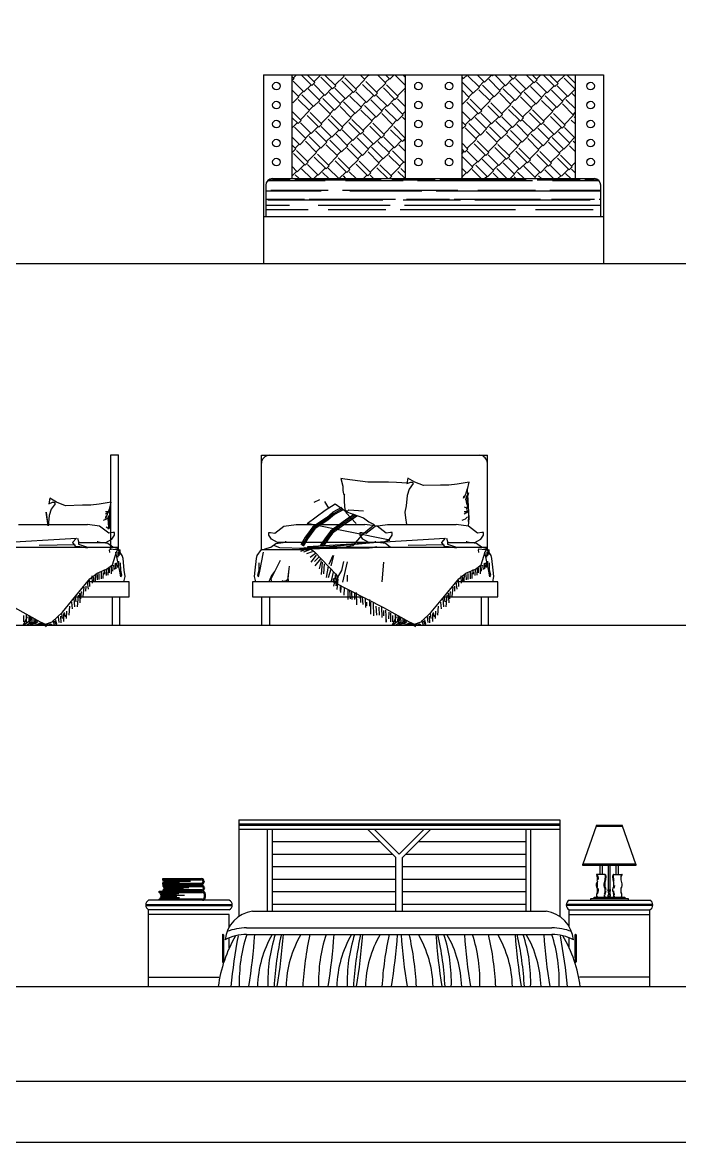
# Model space of a CAD drawing. Header units: inches. Extents: x 18.5 to 61, y 8.5 to 33.3.
# Drawn here: x 53.38 to 56.86, y 8.48 to 14.41 of the extents above; entities that cross this region are included whole.
import ezdxf

# ---------------------------------------------------------------- set-up
doc = ezdxf.new("R2010")
doc.units = ezdxf.units.IN
doc.header["$MEASUREMENT"] = 0
for name, color, linetype in [('02', 2, 'Continuous'), ('1', 1, 'Continuous'), ('8', 8, 'Continuous'), ('kadrbm', 4, 'Continuous')]:
    doc.layers.add(name, color=color, linetype=linetype)

# ---------------------------------------------------------------- blocks, each defined once
blk = doc.blocks.new('kadrbm')
at = {"layer": 'kadrbm', "color": 4}
blk.add_lwpolyline([(0, 0), (0, 24.7972), (21, 24.7972), (21, 0), (0, 0)], close=True, dxfattribs=at)
blk.add_lwpolyline([(20.6631, 0.3257), (20.6631, 24.4603), (0.3369, 24.4603), (0.3369, 0.3257), (20.6631, 0.3257)], dxfattribs=at)

msp = doc.modelspace()

# ---------------------------------------------------------------- hatches: boundary and pattern name
at = {"layer": '8'}
h = msp.add_hatch(dxfattribs=at)
h.set_pattern_fill('AR-RSHKE', color=256, scale=0.0003, angle=45, style=0)
h.set_pattern_definition([(45, (-61.55086, 71.81263), (0.072740075, 0.20205576), [0.04572, -0.0381, 0.05334, -0.02286, 0.06858, -0.03048]), (45, (-61.52123, 71.847655), (0.072740075, 0.20205576), [0.0381, -0.14478, 0.03048, -0.04572]), (45, (-61.44984, 71.90558), (0.072740075, 0.20205576), [0.02286, -0.23622]), (135, (-61.550864, 71.81263), (-0.11045715, 0.018858538), [0.08763, -0.27813]), (135, (-61.518535, 71.84496), (-0.11045715, 0.018858538), [0.085725, -0.280035]), (135, (-61.491594, 71.8719), (-0.11045715, 0.018858538), [0.08001, -0.28575]), (135, (-61.449836, 71.90558), (-0.11045715, 0.018858538), [0.08763, -0.27813]), (135, (-61.43367, 71.92174), (-0.11045715, 0.018858538), [0.08763, -0.27813]), (135, (-61.38922, 71.974277), (-0.11045715, 0.018858538), [0.08382, -0.28194])])
h.paths.add_polyline_path([(55.4045, 14.1337), (54.8045, 14.1337), (54.8045, 13.5837), (55.4045, 13.5837)])
h.paths.add_polyline_path([(55.7045, 13.5837), (56.3045, 13.5837), (56.3045, 14.1337), (55.7045, 14.1337)])
h = msp.add_hatch(dxfattribs=at)
h.set_pattern_fill('AR-RROOF', color=256, scale=0.003, style=0)
h.set_pattern_definition([(0, (-61.550864, 71.81263), (0.16764, 0.0762), [1.143, -0.1524, 0.381, -0.0762]), (0, (-61.44952, 71.85073), (-0.0762, 0.101346), [0.2286, -0.025146, 0.4572, -0.05715]), (0, (-61.512764, 71.8774), (0.39624, 0.051054), [0.6096, -0.10668, 0.3048, -0.0762])])
h.paths.add_polyline_path([(54.7016, 13.5837, 0.414214), (54.6666, 13.5487), (54.6666, 13.3837), (56.4401, 13.3837), (56.4401, 13.5487, 0.414214), (56.4051, 13.5837)])

# ---------------------------------------------------------------- linework, layer by layer
at = {"layer": '02'}
for p, q in [((54.6545, 14.1337), (56.4545, 14.1337)), ((54.6545, 14.1337), (54.6545, 13.1337)), ((54.8045, 14.1337), (54.8045, 13.5837)), ((55.4045, 14.1337), (55.4045, 13.5837)), ((55.7045, 14.1337), (55.7045, 13.5837)), ((56.3045, 14.1337), (56.3045, 13.5837)), ((56.4545, 14.1337), (56.4545, 13.1337)), ((54.7016, 13.5837), (56.4051, 13.5837)), ((54.6666, 13.5487), (54.6666, 13.3837)), ((56.4401, 13.3837), (56.4401, 13.5487)), ((54.6545, 13.3837), (56.4545, 13.3837)), ((54.5346, 13.1337), (56.5667, 13.1337)), ((53.8464, 11.6185), (53.8464, 12.1211)), ((53.8464, 12.1211), (53.8866, 12.1211)), ((53.8866, 11.6165), (53.8866, 12.1211)), ((54.6431, 12.1196), (55.8402, 12.1196)), ((54.6431, 11.6196), (54.6431, 12.1196)), ((55.8402, 11.6165), (55.8402, 12.1196)), ((55.0647, 11.9952), (55.0752, 11.956)), ((55.0856, 11.9926), (55.0647, 11.9952)), ((55.2062, 11.977), (55.0856, 11.9926)), ((55.4184, 11.998), (55.4132, 11.9692)), ((55.4551, 11.9771), (55.4184, 11.998)), ((55.0752, 11.956), (55.0752, 11.9324)), ((55.0752, 11.9324), (55.0778, 11.9141)), ((55.3162, 11.977), (55.2062, 11.977)), ((55.3582, 11.9744), (55.3162, 11.977)), ((55.4158, 11.9718), (55.3582, 11.9744)), ((55.4132, 11.9692), (55.4342, 11.9771)), ((55.4263, 11.9404), (55.4159, 11.9064)), ((55.4473, 11.9692), (55.4263, 11.9404)), ((55.4342, 11.9771), (55.442, 11.9771)), ((55.442, 11.9771), (55.4473, 11.9692)), ((55.5023, 11.9588), (55.4551, 11.9771)), ((55.5914, 11.9614), (55.5023, 11.9588)), ((55.6359, 11.9614), (55.5914, 11.9614)), ((55.6805, 11.9667), (55.6359, 11.9614)), ((55.7434, 11.9772), (55.6805, 11.9667)), ((55.7337, 11.9407), (55.7235, 11.9117)), ((55.7355, 11.9379), (55.7434, 11.9772)), ((55.7382, 11.8803), (55.7355, 11.9379)), ((53.5221, 11.8914), (53.5169, 11.8625)), ((53.5169, 11.8625), (53.5378, 11.8704)), ((53.5588, 11.8704), (53.5221, 11.8914)), ((53.5509, 11.8626), (53.53, 11.8337)), ((53.5378, 11.8704), (53.5457, 11.8704)), ((53.5457, 11.8704), (53.5509, 11.8626)), ((53.606, 11.8521), (53.5588, 11.8704)), ((53.8471, 11.8706), (53.7842, 11.86)), ((53.8392, 11.8313), (53.8471, 11.8706)), ((54.9231, 11.8712), (54.952, 11.8843)), ((54.9782, 11.8739), (54.9939, 11.8477)), ((55.0778, 11.9141), (55.0857, 11.9088)), ((55.0817, 11.9114), (55.0816, 11.874)), ((55.0816, 11.874), (55.0849, 11.8301)), ((55.4159, 11.9064), (55.4106, 11.8514)), ((55.7235, 11.9117), (55.7132, 11.8912)), ((55.7132, 11.8912), (55.7174, 11.9051)), ((55.7293, 11.9055), (55.7242, 11.8851)), ((55.7242, 11.8851), (55.7276, 11.8783)), ((55.7276, 11.8783), (55.7289, 11.8579)), ((55.7404, 11.9204), (55.7299, 11.8837)), ((55.7299, 11.8837), (55.7352, 11.868)), ((55.7352, 11.868), (55.7326, 11.8418)), ((55.7435, 11.786), (55.7382, 11.8803)), ((53.5143, 11.7447), (53.5033, 11.8173)), ((53.5033, 11.8173), (53.5075, 11.7877)), ((53.53, 11.8337), (53.5195, 11.7997)), ((53.6951, 11.8548), (53.606, 11.8521)), ((53.7396, 11.8548), (53.6951, 11.8548)), ((53.7842, 11.86), (53.7396, 11.8548)), ((53.8271, 11.805), (53.8169, 11.7845)), ((53.8309, 11.8194), (53.8172, 11.8194)), ((53.8345, 11.8174), (53.8184, 11.8064)), ((53.8374, 11.8341), (53.8271, 11.805)), ((53.8441, 11.8137), (53.8336, 11.777)), ((53.8336, 11.7273), (53.841, 11.8104)), ((53.8419, 11.7737), (53.8392, 11.8313)), ((53.841, 11.8104), (53.841, 11.7921)), ((54.8856, 11.7575), (54.9801, 11.8283)), ((54.9801, 11.8283), (55.0344, 11.8614)), ((55.0218, 11.8175), (54.9879, 11.7886)), ((55.0248, 11.8104), (54.9917, 11.7821)), ((55.0261, 11.8113), (54.9924, 11.7827)), ((54.9939, 11.8477), (54.9991, 11.8398)), ((55.0297, 11.8047), (54.9966, 11.7764)), ((55.0666, 11.8421), (55.0218, 11.8175)), ((55.0733, 11.8373), (55.0261, 11.8113)), ((55.0702, 11.8356), (55.0261, 11.8113)), ((55.0769, 11.8307), (55.0297, 11.8047)), ((55.0344, 11.8614), (55.0934, 11.8189)), ((55.0849, 11.8301), (55.0983, 11.8228)), ((55.0903, 11.8162), (55.106, 11.8293)), ((55.1454, 11.7586), (55.0903, 11.8162)), ((55.0934, 11.8189), (55.1842, 11.7884)), ((55.1343, 11.8052), (55.1017, 11.7835)), ((55.106, 11.8293), (55.1847, 11.8241)), ((55.4106, 11.8514), (55.4028, 11.8173)), ((55.4028, 11.8173), (55.407, 11.7877)), ((55.7303, 11.8194), (55.7167, 11.8194)), ((55.734, 11.8174), (55.7178, 11.8064)), ((55.7269, 11.8399), (55.7184, 11.845)), ((55.7389, 11.8382), (55.7269, 11.8399)), ((55.7326, 11.8418), (55.7299, 11.834)), ((55.7299, 11.834), (55.7404, 11.8104)), ((55.7404, 11.8104), (55.7404, 11.7921)), ((53.357, 11.7527), (53.7218, 11.7527)), ((53.5075, 11.7877), (53.513, 11.7527)), ((53.5195, 11.7997), (53.5143, 11.7447)), ((53.7865, 11.7431), (53.7218, 11.7527)), ((53.8235, 11.7805), (53.8045, 11.773)), ((53.8169, 11.7845), (53.821, 11.7985)), ((53.8351, 11.7926), (53.8235, 11.7805)), ((53.8329, 11.7989), (53.8278, 11.7785)), ((53.8278, 11.7785), (53.8312, 11.7717)), ((53.8312, 11.7717), (53.8325, 11.7512)), ((53.8336, 11.777), (53.8388, 11.7613)), ((53.8347, 11.7293), (53.8386, 11.7722)), ((53.8388, 11.7613), (53.8362, 11.7351)), ((53.841, 11.7921), (53.8384, 11.7685)), ((53.844, 11.786), (53.8419, 11.7737)), ((54.7622, 11.7431), (54.8269, 11.7527)), ((54.8269, 11.7527), (55.1917, 11.7527)), ((55.3242, 11.6702), (54.8856, 11.7575)), ((54.9879, 11.7886), (54.9164, 11.7409)), ((54.9924, 11.7827), (54.9216, 11.7354)), ((54.9966, 11.7764), (54.9258, 11.7292)), ((55.0769, 11.767), (55.0084, 11.7174)), ((55.0812, 11.7608), (55.0138, 11.712)), ((55.0855, 11.7546), (55.0192, 11.7067)), ((55.1265, 11.8), (55.0769, 11.767)), ((55.1017, 11.7835), (55.0769, 11.767)), ((55.1433, 11.8022), (55.0812, 11.7608)), ((55.1523, 11.7991), (55.0855, 11.7546)), ((55.1842, 11.7884), (55.2128, 11.7664)), ((55.2564, 11.7431), (55.1917, 11.7527)), ((55.2128, 11.7664), (55.2396, 11.7518)), ((55.2396, 11.7518), (55.2257, 11.7386)), ((55.2458, 11.7431), (55.3106, 11.7527)), ((55.3106, 11.7527), (55.6754, 11.7527)), ((55.407, 11.7877), (55.4125, 11.7527)), ((55.7401, 11.7431), (55.6754, 11.7527)), ((55.723, 11.7805), (55.704, 11.773)), ((55.7345, 11.7926), (55.723, 11.7805)), ((55.7404, 11.7921), (55.7378, 11.7685)), ((55.7396, 11.7432), (55.7435, 11.786)), ((53.8345, 11.7071), (53.7865, 11.7431)), ((53.8306, 11.7333), (53.822, 11.7384)), ((53.8425, 11.7316), (53.8306, 11.7333)), ((53.8362, 11.7351), (53.8336, 11.7273)), ((53.8565, 11.7096), (53.8345, 11.7071)), ((53.8514, 11.6744), (53.8658, 11.6967)), ((53.8656, 11.7095), (53.8565, 11.7096)), ((53.8658, 11.6967), (53.8656, 11.7095)), ((54.6829, 11.6967), (54.6831, 11.7095)), ((54.6973, 11.6744), (54.6829, 11.6967)), ((54.6831, 11.7095), (54.6922, 11.7096)), ((54.6922, 11.7096), (54.7142, 11.7071)), ((54.7142, 11.7071), (54.7622, 11.7431)), ((54.8753, 11.6852), (54.8515, 11.6447)), ((54.8871, 11.7014), (54.8753, 11.6852)), ((54.8931, 11.697), (54.8815, 11.6811)), ((54.9197, 11.7336), (54.8819, 11.6817)), ((54.9164, 11.7409), (54.8871, 11.7014)), ((54.9258, 11.7292), (54.888, 11.6773)), ((54.9216, 11.7354), (54.8931, 11.697)), ((54.9883, 11.6891), (54.9588, 11.6466)), ((54.9945, 11.6848), (54.965, 11.6424)), ((55.0084, 11.7174), (54.9683, 11.6608)), ((55.0084, 11.7174), (54.9883, 11.6891)), ((55.0138, 11.712), (54.9945, 11.6848)), ((55.0192, 11.7067), (55.0006, 11.6804)), ((55.0252, 11.7295), (55.0084, 11.7174)), ((55.0427, 11.7422), (55.0252, 11.7295)), ((55.1761, 11.6985), (55.1265, 11.6395)), ((55.1665, 11.6967), (55.1667, 11.7095)), ((55.1809, 11.6744), (55.1665, 11.6967)), ((55.1667, 11.7095), (55.1759, 11.7096)), ((55.1759, 11.7096), (55.1979, 11.7071)), ((55.2257, 11.7386), (55.1761, 11.6985)), ((55.1979, 11.7071), (55.2458, 11.7431)), ((55.3043, 11.7071), (55.2564, 11.7431)), ((55.3264, 11.7096), (55.3043, 11.7071)), ((55.3213, 11.6744), (55.3357, 11.6967)), ((55.3355, 11.7095), (55.3264, 11.7096)), ((55.3357, 11.6967), (55.3355, 11.7095)), ((55.788, 11.7071), (55.7401, 11.7431)), ((55.81, 11.7096), (55.788, 11.7071)), ((55.805, 11.6744), (55.8194, 11.6967)), ((55.8192, 11.7095), (55.81, 11.7096)), ((55.8194, 11.6967), (55.8192, 11.7095)), ((53.8876, 11.6303), (52.9317, 11.6301)), ((52.9346, 11.6356), (53.6635, 11.6802)), ((53.6575, 11.6445), (53.4671, 11.6415)), ((53.6423, 11.6568), (53.6454, 11.6568)), ((53.6635, 11.6802), (53.6427, 11.6564)), ((53.6427, 11.6564), (53.6575, 11.6386)), ((53.6575, 11.6386), (53.6813, 11.6356)), ((53.6694, 11.6802), (53.6754, 11.6624)), ((53.6754, 11.6624), (53.6754, 11.6475)), ((53.6754, 11.6568), (53.8201, 11.6568)), ((53.6754, 11.6475), (53.723, 11.6326)), ((53.6813, 11.6356), (53.723, 11.6297)), ((53.777, 11.6592), (53.777, 11.664)), ((53.8297, 11.6521), (53.777, 11.6592)), ((53.8201, 11.6568), (53.8514, 11.6744)), ((53.8561, 11.6329), (53.8297, 11.6521)), ((53.8872, 11.6233), (53.8561, 11.6329)), ((54.6615, 11.6233), (54.6927, 11.6329)), ((54.6927, 11.6329), (54.719, 11.6521)), ((54.7286, 11.6568), (54.6973, 11.6744)), ((54.7066, 11.6431), (54.7384, 11.6307)), ((54.719, 11.6521), (54.7718, 11.6592)), ((55.29, 11.6568), (54.7286, 11.6568)), ((54.7384, 11.6307), (54.8712, 11.6265)), ((54.7718, 11.6592), (54.7718, 11.664)), ((54.8413, 11.6196), (54.8743, 11.6312)), ((54.8809, 11.6268), (54.8468, 11.62)), ((54.8996, 11.6285), (54.8502, 11.6098)), ((54.8571, 11.6233), (55.3259, 11.6329)), ((54.8815, 11.6811), (54.8579, 11.641)), ((54.888, 11.6773), (54.8644, 11.6371)), ((54.8712, 11.6265), (55.2131, 11.6293)), ((54.8743, 11.6312), (54.8962, 11.629)), ((55.8411, 11.6303), (54.8852, 11.6301)), ((55.2935, 11.6608), (54.888, 11.623)), ((54.8881, 11.6356), (55.617, 11.6802)), ((54.8962, 11.629), (54.9247, 11.6071)), ((54.9683, 11.6608), (54.9542, 11.6396)), ((54.9588, 11.6466), (54.9542, 11.6396)), ((54.965, 11.6424), (54.9636, 11.6402)), ((55.0006, 11.6804), (54.9731, 11.6408)), ((55.1265, 11.6395), (55.0934, 11.6348)), ((55.2123, 11.6568), (55.1809, 11.6744)), ((55.2131, 11.6293), (55.2546, 11.6362)), ((55.2468, 11.6592), (55.2468, 11.664)), ((55.2996, 11.6521), (55.2468, 11.6592)), ((55.29, 11.6568), (55.3213, 11.6744)), ((55.3259, 11.6329), (55.2996, 11.6521)), ((55.303, 11.6655), (55.3242, 11.6702)), ((55.6111, 11.6445), (55.4207, 11.6415)), ((55.5958, 11.6568), (55.599, 11.6568)), ((55.617, 11.6802), (55.5962, 11.6564)), ((55.5962, 11.6564), (55.6111, 11.6386)), ((55.6111, 11.6386), (55.6349, 11.6356)), ((55.623, 11.6802), (55.6289, 11.6624)), ((55.6289, 11.6624), (55.6289, 11.6475)), ((55.6289, 11.6568), (55.7736, 11.6568)), ((55.6289, 11.6475), (55.6765, 11.6326)), ((55.6349, 11.6356), (55.6765, 11.6297)), ((55.7305, 11.6592), (55.7305, 11.664)), ((55.7832, 11.6521), (55.7305, 11.6592)), ((55.7736, 11.6568), (55.805, 11.6744)), ((55.8096, 11.6329), (55.7832, 11.6521)), ((55.8407, 11.6233), (55.8096, 11.6329)), ((53.8378, 11.6189), (53.8391, 11.6049)), ((53.8774, 11.618), (53.8385, 11.6222)), ((53.854, 11.5387), (53.8754, 11.6086)), ((53.8935, 11.5052), (53.8726, 11.6061)), ((53.8754, 11.6086), (53.8832, 11.6214)), ((53.8879, 11.6211), (53.8774, 11.618)), ((53.8837, 11.6084), (53.8823, 11.5787)), ((53.8832, 11.6214), (53.8938, 11.6189)), ((53.9065, 11.5883), (53.8845, 11.6196)), ((53.8888, 11.6111), (53.8879, 11.5874)), ((53.8938, 11.6189), (53.8938, 11.5934)), ((53.9105, 11.5723), (53.9065, 11.5883)), ((53.917, 11.5106), (53.9105, 11.5723)), ((54.6107, 11.5106), (54.6171, 11.5723)), ((54.6171, 11.5723), (54.6212, 11.5883)), ((54.6212, 11.5883), (54.6431, 11.6196)), ((54.6341, 11.5052), (54.6551, 11.6061)), ((54.6405, 11.6196), (54.897, 11.6196)), ((54.9064, 11.6217), (54.8655, 11.6064)), ((54.9115, 11.6081), (54.8826, 11.5979)), ((54.9302, 11.5996), (54.9013, 11.5775)), ((54.9336, 11.5894), (54.9047, 11.5537)), ((54.9247, 11.6071), (55.0389, 11.4886)), ((54.9489, 11.5809), (54.9251, 11.5571)), ((54.9557, 11.5707), (54.9268, 11.5333)), ((55.0215, 11.5876), (55.0001, 11.5402)), ((55.0124, 11.5341), (55.0261, 11.5876)), ((55.7913, 11.6189), (55.7926, 11.6049)), ((55.831, 11.618), (55.792, 11.6222)), ((55.8075, 11.5387), (55.8289, 11.6086)), ((55.8471, 11.5052), (55.8261, 11.6061)), ((55.8289, 11.6086), (55.8367, 11.6214)), ((55.8415, 11.6211), (55.831, 11.618)), ((55.8372, 11.6084), (55.8359, 11.5787)), ((55.8367, 11.6214), (55.8474, 11.6189)), ((55.86, 11.5883), (55.838, 11.6196)), ((55.8423, 11.6111), (55.8414, 11.5874)), ((55.8474, 11.6189), (55.8474, 11.5934)), ((55.8641, 11.5723), (55.86, 11.5883)), ((55.8705, 11.5106), (55.8641, 11.5723)), ((53.773, 11.4943), (53.8234, 11.5157)), ((53.8101, 11.5146), (53.8118, 11.4891)), ((53.822, 11.5163), (53.8203, 11.4823)), ((53.8234, 11.5157), (53.854, 11.5387)), ((53.8322, 11.5197), (53.8305, 11.484)), ((53.8373, 11.5214), (53.8373, 11.4959)), ((53.8475, 11.5316), (53.8475, 11.4908)), ((53.8587, 11.5378), (53.8541, 11.5052)), ((53.8688, 11.547), (53.8656, 11.5144)), ((53.8739, 11.5493), (53.8716, 11.5176)), ((53.8822, 11.5539), (53.8804, 11.5251)), ((53.8863, 11.559), (53.8868, 11.5292)), ((53.8983, 11.5109), (53.8973, 11.5499)), ((53.905, 11.4843), (53.8983, 11.5109)), ((53.921, 11.4768), (53.917, 11.5106)), ((54.6066, 11.4768), (54.6107, 11.5106)), ((54.6246, 11.4843), (54.6312, 11.5109)), ((54.6312, 11.5109), (54.6322, 11.5499)), ((54.6955, 11.4657), (54.7438, 11.5641)), ((54.7887, 11.517), (54.7829, 11.4651)), ((54.7858, 11.4756), (54.7916, 11.5327)), ((54.9591, 11.5605), (54.9489, 11.518)), ((54.9659, 11.5537), (54.9591, 11.4874)), ((54.9761, 11.5435), (54.9727, 11.4908)), ((54.9965, 11.5316), (54.9863, 11.4721)), ((55.0101, 11.5163), (54.9965, 11.4704)), ((55.0433, 11.4645), (55.069, 11.5096)), ((55.069, 11.5096), (55.0797, 11.557)), ((55.0739, 11.4479), (55.0985, 11.5554)), ((55.2822, 11.4496), (55.2912, 11.5531)), ((55.7265, 11.4943), (55.7769, 11.5157)), ((55.7636, 11.5146), (55.7653, 11.4891)), ((55.7755, 11.5163), (55.7738, 11.4823)), ((55.7769, 11.5157), (55.8075, 11.5387)), ((55.7857, 11.5197), (55.784, 11.484)), ((55.7908, 11.5214), (55.7908, 11.4959)), ((55.8011, 11.5316), (55.8011, 11.4908)), ((55.8122, 11.5378), (55.8076, 11.5052)), ((55.8224, 11.547), (55.8191, 11.5144)), ((55.8274, 11.5493), (55.8251, 11.5176)), ((55.8357, 11.5539), (55.8339, 11.5251)), ((55.8399, 11.559), (55.8403, 11.5292)), ((55.8518, 11.5109), (55.8509, 11.5499)), ((55.8585, 11.4843), (55.8518, 11.5109)), ((55.8746, 11.4768), (55.8705, 11.5106)), ((53.6766, 11.3935), (53.7347, 11.4653)), ((53.72, 11.4483), (53.7251, 11.4109)), ((53.9427, 11.4496), (53.722, 11.4496)), ((53.7319, 11.4585), (53.7336, 11.4245)), ((53.7347, 11.4653), (53.773, 11.4943)), ((53.7455, 11.4806), (53.7472, 11.4415)), ((53.754, 11.4738), (53.754, 11.4517)), ((53.7642, 11.4891), (53.7625, 11.4517)), ((53.7727, 11.4874), (53.7744, 11.4602)), ((53.7829, 11.4925), (53.7829, 11.4619)), ((53.7948, 11.5027), (53.7948, 11.4653)), ((53.805, 11.4976), (53.8033, 11.467)), ((53.8992, 11.4747), (53.8935, 11.5052)), ((53.8992, 11.4747), (53.905, 11.4843)), ((53.9146, 11.4496), (53.921, 11.4768)), ((53.9427, 11.3696), (53.9427, 11.4496)), ((55.0472, 11.4496), (54.5962, 11.4496)), ((54.5962, 11.4496), (54.5962, 11.3696)), ((54.613, 11.4496), (54.6066, 11.4768)), ((54.6303, 11.4747), (54.6246, 11.4843)), ((54.6284, 11.4747), (54.6341, 11.5052)), ((54.6966, 11.4826), (54.685, 11.4517)), ((54.699, 11.4506), (54.6955, 11.4657)), ((54.7118, 11.503), (54.6966, 11.4826)), ((54.7607, 11.4506), (54.7537, 11.4547)), ((54.7741, 11.4535), (54.7607, 11.4506)), ((54.7829, 11.4651), (54.7741, 11.4535)), ((54.7864, 11.4506), (54.7858, 11.4756)), ((55.0237, 11.4993), (55.0135, 11.4551)), ((55.0235, 11.4623), (55.0353, 11.4714)), ((55.0433, 11.4645), (55.0235, 11.4623)), ((55.0235, 11.4623), (55.0235, 11.4491)), ((55.0235, 11.4491), (55.2892, 11.3131)), ((55.039, 11.4908), (55.0254, 11.4262)), ((55.0353, 11.4714), (55.0353, 11.4867)), ((55.0407, 11.4619), (55.0373, 11.4279)), ((55.0389, 11.4886), (55.0477, 11.4711)), ((55.0475, 11.4653), (55.0424, 11.4092)), ((55.0477, 11.4711), (55.0433, 11.4645)), ((55.0985, 11.4501), (55.0985, 11.4837)), ((55.6301, 11.3935), (55.6883, 11.4653)), ((55.6735, 11.4483), (55.6786, 11.4109)), ((55.8962, 11.4496), (55.6756, 11.4496)), ((55.6854, 11.4585), (55.6871, 11.4245)), ((55.6883, 11.4653), (55.7265, 11.4943)), ((55.699, 11.4806), (55.7007, 11.4415)), ((55.7075, 11.4738), (55.7075, 11.4517)), ((55.7177, 11.4891), (55.716, 11.4517)), ((55.7262, 11.4874), (55.7279, 11.4602)), ((55.7364, 11.4925), (55.7364, 11.4619)), ((55.7483, 11.5027), (55.7483, 11.4653)), ((55.7585, 11.4976), (55.7568, 11.467)), ((55.8528, 11.4747), (55.8471, 11.5052)), ((55.8528, 11.4747), (55.8585, 11.4843)), ((55.8682, 11.4496), (55.8746, 11.4768)), ((55.8962, 11.3696), (55.8962, 11.4496)), ((53.5895, 11.288), (53.6766, 11.3935)), ((53.6791, 11.3888), (53.6825, 11.3378)), ((53.6893, 11.3973), (53.6859, 11.3582)), ((53.7029, 11.4211), (53.6978, 11.3735)), ((53.7132, 11.4262), (53.7115, 11.399)), ((55.0595, 11.4245), (55.0595, 11.399)), ((55.0646, 11.4228), (55.0629, 11.3922)), ((55.0816, 11.416), (55.0799, 11.3786)), ((55.1003, 11.4041), (55.1003, 11.3548)), ((55.1101, 11.4051), (55.1128, 11.3593)), ((55.1207, 11.3956), (55.1224, 11.3548)), ((55.137, 11.3916), (55.137, 11.3553)), ((55.1451, 11.3916), (55.1464, 11.327)), ((55.543, 11.288), (55.6301, 11.3935)), ((55.6327, 11.3888), (55.6361, 11.3378)), ((55.6429, 11.3973), (55.6395, 11.3582)), ((55.6565, 11.4211), (55.6514, 11.3735)), ((55.6667, 11.4262), (55.665, 11.399)), ((53.6383, 11.3412), (53.6417, 11.3055)), ((53.6502, 11.3633), (53.6536, 11.3174)), ((53.6569, 11.3696), (53.9427, 11.3696)), ((53.657, 11.3684), (53.6604, 11.3429)), ((53.6723, 11.3786), (53.6672, 11.3174)), ((53.8527, 11.3696), (53.8527, 11.2196)), ((53.8927, 11.2196), (53.8927, 11.3696)), ((54.5962, 11.3696), (55.1788, 11.3696)), ((54.6462, 11.2196), (54.6462, 11.3696)), ((54.6862, 11.3696), (54.6862, 11.2196)), ((55.1666, 11.3741), (55.168, 11.3391)), ((55.1774, 11.3661), (55.1801, 11.3284)), ((55.1922, 11.3634), (55.1949, 11.3136)), ((55.199, 11.3405), (55.2003, 11.3217)), ((55.2151, 11.3553), (55.2151, 11.3203)), ((55.2205, 11.3418), (55.2205, 11.2786)), ((55.2353, 11.3365), (55.2367, 11.2692)), ((55.5918, 11.3412), (55.5952, 11.3055)), ((55.6037, 11.3633), (55.6071, 11.3174)), ((55.6104, 11.3696), (55.8962, 11.3696)), ((55.6105, 11.3684), (55.614, 11.3429)), ((55.6259, 11.3786), (55.6208, 11.3174)), ((55.8062, 11.3696), (55.8062, 11.2196)), ((55.8462, 11.2196), (55.8462, 11.3696)), ((53.3356, 11.3131), (53.4717, 11.2363)), ((53.3841, 11.2713), (53.3841, 11.2364)), ((53.3975, 11.2754), (53.3975, 11.231)), ((53.5359, 11.2376), (53.5895, 11.288)), ((53.5839, 11.2818), (53.5873, 11.2546)), ((53.5958, 11.2818), (53.5958, 11.2393)), ((53.5992, 11.2869), (53.6043, 11.2631)), ((53.6111, 11.2937), (53.6094, 11.2546)), ((53.6264, 11.3208), (53.623, 11.2733)), ((55.2501, 11.3203), (55.2528, 11.2732)), ((55.2649, 11.3149), (55.2663, 11.2719)), ((55.2797, 11.3149), (55.2811, 11.2598)), ((55.2891, 11.2969), (55.2905, 11.2687)), ((55.2892, 11.3131), (55.4253, 11.2363)), ((55.2999, 11.2983), (55.3039, 11.235)), ((55.3174, 11.2875), (55.316, 11.2525)), ((55.3268, 11.2848), (55.3268, 11.2377)), ((55.3376, 11.2713), (55.3376, 11.2364)), ((55.3511, 11.2754), (55.3511, 11.231)), ((55.4895, 11.2376), (55.543, 11.288)), ((55.5374, 11.2818), (55.5408, 11.2546)), ((55.5493, 11.2818), (55.5493, 11.2393)), ((55.5527, 11.2869), (55.5578, 11.2631)), ((55.5646, 11.2937), (55.5629, 11.2546)), ((55.5799, 11.3208), (55.5765, 11.2733)), ((53.4029, 11.2633), (53.3814, 11.2189)), ((53.4108, 11.2394), (53.3859, 11.2203)), ((53.4276, 11.2352), (53.4006, 11.2202)), ((53.4122, 11.2661), (53.4108, 11.2394)), ((53.4195, 11.2407), (53.4122, 11.2339)), ((53.4191, 11.2646), (53.4137, 11.2269)), ((53.4379, 11.2337), (53.4164, 11.2216)), ((53.4227, 11.2589), (53.4195, 11.2407)), ((53.4413, 11.2312), (53.4249, 11.2217)), ((53.4271, 11.2602), (53.4276, 11.2352)), ((53.4435, 11.2271), (53.4363, 11.2249)), ((53.4379, 11.2525), (53.4379, 11.2337)), ((53.4467, 11.2453), (53.4413, 11.2312)), ((53.4595, 11.2377), (53.4433, 11.2243)), ((53.4531, 11.2457), (53.4451, 11.2307)), ((53.4777, 11.2222), (53.4456, 11.2172)), ((53.4716, 11.2296), (53.4487, 11.2202)), ((53.4817, 11.2302), (53.4642, 11.2207)), ((53.4967, 11.2247), (53.4677, 11.2177)), ((53.4717, 11.2363), (53.5003, 11.2253)), ((53.4912, 11.2272), (53.4777, 11.2222)), ((53.5107, 11.2267), (53.4912, 11.2152)), ((53.5152, 11.2277), (53.4997, 11.2112)), ((53.5003, 11.2253), (53.5359, 11.2376)), ((53.5192, 11.2267), (53.5227, 11.2217)), ((53.5209, 11.2291), (53.5329, 11.2223)), ((53.538, 11.2461), (53.5465, 11.2206)), ((53.5465, 11.2427), (53.5567, 11.2223)), ((53.5533, 11.2478), (53.5584, 11.224)), ((53.5669, 11.2631), (53.5703, 11.2342)), ((53.5788, 11.2665), (53.5805, 11.2325)), ((55.3039, 11.235), (55.3039, 11.2565)), ((55.3564, 11.2633), (55.3349, 11.2189)), ((55.3644, 11.2394), (55.3394, 11.2203)), ((55.3811, 11.2352), (55.3541, 11.2202)), ((55.3657, 11.2661), (55.3644, 11.2394)), ((55.373, 11.2407), (55.3657, 11.2339)), ((55.3726, 11.2646), (55.3672, 11.2269)), ((55.3915, 11.2337), (55.3699, 11.2216)), ((55.3762, 11.2589), (55.373, 11.2407)), ((55.3948, 11.2312), (55.3785, 11.2217)), ((55.3806, 11.2602), (55.3811, 11.2352)), ((55.3971, 11.2271), (55.3898, 11.2249)), ((55.3915, 11.2525), (55.3915, 11.2337)), ((55.4002, 11.2453), (55.3948, 11.2312)), ((55.413, 11.2377), (55.3968, 11.2243)), ((55.4067, 11.2457), (55.3987, 11.2307)), ((55.4312, 11.2222), (55.3992, 11.2172)), ((55.4251, 11.2296), (55.4022, 11.2202)), ((55.4352, 11.2302), (55.4177, 11.2207)), ((55.4502, 11.2247), (55.4212, 11.2177)), ((55.4253, 11.2363), (55.4538, 11.2253)), ((55.4447, 11.2272), (55.4312, 11.2222)), ((55.4642, 11.2267), (55.4447, 11.2152)), ((55.4687, 11.2277), (55.4532, 11.2112)), ((55.4538, 11.2253), (55.4895, 11.2376)), ((55.4727, 11.2267), (55.4762, 11.2217)), ((55.4745, 11.2291), (55.4864, 11.2223)), ((55.4915, 11.2461), (55.5, 11.2206)), ((55.5, 11.2427), (55.5102, 11.2223)), ((55.5068, 11.2478), (55.5119, 11.224)), ((55.5204, 11.2631), (55.5238, 11.2342)), ((55.5323, 11.2665), (55.534, 11.2325)), ((54.5233, 10.1894), (56.2233, 10.1894)), ((54.5233, 10.1894), (54.5233, 9.677)), ((54.5233, 10.1674), (56.2233, 10.1674)), ((54.5233, 10.1614), (56.2233, 10.1614)), ((56.2233, 10.1894), (56.2233, 9.677)), ((56.4165, 10.1544), (56.345, 9.9536)), ((56.416, 10.1587), (56.416, 10.1544)), ((56.5557, 10.1587), (56.416, 10.1587)), ((56.416, 10.1544), (56.5557, 10.1544)), ((56.4837, 10.1609), (56.4837, 10.1587)), ((56.488, 10.1587), (56.488, 10.1609)), ((56.6268, 9.9536), (56.5552, 10.1544)), ((56.5557, 10.1544), (56.5557, 10.1587)), ((54.5233, 10.1394), (56.2233, 10.1394)), ((54.6762, 9.7055), (54.6762, 10.1394)), ((54.7012, 9.7055), (54.7012, 10.1394)), ((55.3556, 9.9895), (55.2058, 10.1394)), ((55.3733, 10.0072), (55.2411, 10.1394)), ((55.3733, 10.0072), (55.5055, 10.1394)), ((55.391, 9.9895), (55.5409, 10.1394)), ((56.0454, 9.7055), (56.0454, 10.1394)), ((56.0704, 9.7055), (56.0704, 10.1394)), ((54.7012, 10.0733), (55.2719, 10.0733)), ((55.4748, 10.0733), (56.0454, 10.0733)), ((54.7012, 10.0072), (55.338, 10.0072)), ((55.3556, 9.7055), (55.3556, 9.9895)), ((55.3913, 9.7055), (55.3913, 9.9895)), ((55.4087, 10.0072), (56.0454, 10.0072)), ((54.7012, 9.9411), (55.3556, 9.9411)), ((55.3913, 9.9411), (56.0454, 9.9411)), ((56.3433, 9.9536), (56.3433, 9.9493)), ((56.6284, 9.9536), (56.3433, 9.9536)), ((56.3433, 9.9493), (56.6284, 9.9493)), ((56.4366, 9.9011), (56.4366, 9.9493)), ((56.449, 9.9011), (56.449, 9.9493)), ((56.4816, 9.8186), (56.4816, 9.9493)), ((56.4899, 9.7907), (56.4899, 9.9493)), ((56.5227, 9.9011), (56.5227, 9.9493)), ((56.5351, 9.9011), (56.5351, 9.9493)), ((56.6284, 9.9493), (56.6284, 9.9536)), ((54.1205, 9.8773), (54.3258, 9.8773)), ((54.1205, 9.8717), (54.1205, 9.8773)), ((54.1205, 9.8717), (54.3258, 9.8717)), ((54.3258, 9.8523), (54.1205, 9.8523)), ((54.1205, 9.8467), (54.1205, 9.8523)), ((54.3258, 9.8467), (54.1205, 9.8467)), ((54.1251, 9.8683), (54.1695, 9.8683)), ((54.1261, 9.8647), (54.2679, 9.8647)), ((54.1269, 9.8591), (54.2092, 9.8591)), ((54.3346, 9.8629), (54.3346, 9.8611)), ((54.3402, 9.8629), (54.3402, 9.8611)), ((54.7012, 9.875), (55.3556, 9.875)), ((55.3913, 9.875), (56.0454, 9.875)), ((56.4184, 9.9), (56.42, 9.9011)), ((56.4189, 9.8968), (56.4184, 9.9)), ((56.4645, 9.9), (56.4184, 9.9)), ((56.4184, 9.8496), (56.4194, 9.8566)), ((56.4184, 9.8416), (56.4184, 9.8496)), ((56.4221, 9.8898), (56.4189, 9.8968)), ((56.4221, 9.9011), (56.4205, 9.9)), ((56.4205, 9.9), (56.421, 9.8968)), ((56.4216, 9.8566), (56.4205, 9.8496)), ((56.4205, 9.8496), (56.4205, 9.8416)), ((56.421, 9.8968), (56.4243, 9.8898)), ((56.4216, 9.8636), (56.4232, 9.8716)), ((56.4237, 9.8636), (56.4216, 9.8566)), ((56.4237, 9.8807), (56.4221, 9.8898)), ((56.4232, 9.8716), (56.4237, 9.8807)), ((56.4243, 9.8898), (56.4258, 9.8807)), ((56.4258, 9.8807), (56.4253, 9.8716)), ((56.4591, 9.8496), (56.4602, 9.8566)), ((56.4591, 9.8416), (56.4591, 9.8496)), ((56.4623, 9.9), (56.4596, 9.9011)), ((56.4602, 9.8566), (56.4623, 9.8636)), ((56.4623, 9.8566), (56.4612, 9.8496)), ((56.4612, 9.8496), (56.4612, 9.8416)), ((56.4618, 9.9011), (56.4645, 9.9)), ((56.4639, 9.8968), (56.4623, 9.9)), ((56.4623, 9.8636), (56.4639, 9.8716)), ((56.4645, 9.8636), (56.4623, 9.8566)), ((56.465, 9.8898), (56.4639, 9.8968)), ((56.4639, 9.8716), (56.465, 9.8898)), ((56.4645, 9.9), (56.466, 9.8968)), ((56.466, 9.8716), (56.4645, 9.8636)), ((56.466, 9.8968), (56.4671, 9.8898)), ((56.4671, 9.8898), (56.466, 9.8716)), ((56.5046, 9.8898), (56.5057, 9.8968)), ((56.5057, 9.8716), (56.5046, 9.8898)), ((56.5057, 9.8968), (56.5073, 9.9)), ((56.5073, 9.8636), (56.5057, 9.8716)), ((56.5078, 9.8968), (56.5068, 9.8898)), ((56.5068, 9.8898), (56.5078, 9.8716)), ((56.5073, 9.9), (56.51, 9.9011)), ((56.5073, 9.9), (56.5534, 9.9)), ((56.5094, 9.8566), (56.5073, 9.8636)), ((56.5094, 9.9), (56.5078, 9.8968)), ((56.5078, 9.8716), (56.5094, 9.8636)), ((56.5094, 9.9), (56.5121, 9.9011)), ((56.5105, 9.8496), (56.5094, 9.8566)), ((56.5105, 9.8416), (56.5105, 9.8496)), ((56.5475, 9.8898), (56.5459, 9.8807)), ((56.5459, 9.8807), (56.5464, 9.8716)), ((56.5464, 9.8716), (56.548, 9.8636)), ((56.5507, 9.8968), (56.5475, 9.8898)), ((56.5485, 9.8716), (56.548, 9.8807)), ((56.548, 9.8636), (56.5502, 9.8566)), ((56.5502, 9.8636), (56.5485, 9.8716)), ((56.5496, 9.9011), (56.5512, 9.9)), ((56.5496, 9.8898), (56.5529, 9.8968)), ((56.5523, 9.8566), (56.5502, 9.8636)), ((56.5502, 9.8566), (56.5512, 9.8496)), ((56.5512, 9.9), (56.5507, 9.8968)), ((56.5512, 9.8496), (56.5512, 9.8416)), ((56.5534, 9.9), (56.5518, 9.9011)), ((56.5529, 9.8968), (56.5534, 9.9)), ((54.1026, 9.8107), (54.3316, 9.8107)), ((54.1026, 9.8046), (54.1026, 9.8107)), ((54.1026, 9.8046), (54.3316, 9.8046)), ((54.1101, 9.7985), (54.206, 9.7985)), ((54.1125, 9.7949), (54.194, 9.7949)), ((54.1137, 9.7893), (54.2367, 9.7893)), ((54.123, 9.8427), (54.3283, 9.8427)), ((54.123, 9.8362), (54.123, 9.8427)), ((54.123, 9.8362), (54.3283, 9.8362)), ((54.3283, 9.8185), (54.123, 9.8185)), ((54.123, 9.8121), (54.123, 9.8185)), ((54.3283, 9.8121), (54.123, 9.8121)), ((54.1281, 9.8304), (54.2583, 9.8304)), ((54.13, 9.8264), (54.2311, 9.8264)), ((54.3363, 9.8283), (54.3363, 9.8265)), ((54.3399, 9.7963), (54.3399, 9.7772)), ((54.3427, 9.8283), (54.3427, 9.8265)), ((54.346, 9.7963), (54.346, 9.7772)), ((54.7012, 9.8089), (55.3556, 9.8089)), ((55.3913, 9.8089), (56.0454, 9.8089)), ((56.42, 9.8325), (56.4184, 9.8416)), ((56.4194, 9.7891), (56.42, 9.7944)), ((56.4194, 9.7843), (56.4194, 9.7891)), ((56.4226, 9.8261), (56.42, 9.8325)), ((56.42, 9.7944), (56.421, 9.7998)), ((56.4205, 9.8416), (56.4221, 9.8325)), ((56.421, 9.7998), (56.4226, 9.8052)), ((56.4232, 9.7998), (56.4221, 9.7944)), ((56.4237, 9.8191), (56.4226, 9.8261)), ((56.4226, 9.8052), (56.4237, 9.8121)), ((56.4248, 9.8052), (56.4232, 9.7998)), ((56.4237, 9.8121), (56.4237, 9.8191)), ((56.4248, 9.8261), (56.4258, 9.8191)), ((56.4258, 9.8121), (56.4248, 9.8052)), ((56.4258, 9.8191), (56.4258, 9.8121)), ((56.4607, 9.8325), (56.4591, 9.8416)), ((56.4602, 9.7843), (56.4602, 9.7891)), ((56.4634, 9.8261), (56.4607, 9.8325)), ((56.4607, 9.7944), (56.4618, 9.7998)), ((56.4612, 9.8416), (56.4628, 9.8325)), ((56.4618, 9.7998), (56.4634, 9.8052)), ((56.4628, 9.7944), (56.4623, 9.7891)), ((56.4628, 9.8325), (56.4655, 9.8261)), ((56.4639, 9.7998), (56.4628, 9.7944)), ((56.4645, 9.8191), (56.4634, 9.8261)), ((56.4634, 9.8052), (56.4645, 9.8121)), ((56.4655, 9.8052), (56.4639, 9.7998)), ((56.4645, 9.8121), (56.4645, 9.8191)), ((56.4655, 9.8261), (56.4666, 9.8191)), ((56.4666, 9.8121), (56.4655, 9.8052)), ((56.4773, 9.8175), (56.4816, 9.8186)), ((56.4773, 9.8153), (56.4773, 9.8175)), ((56.4773, 9.8153), (56.4816, 9.8132)), ((56.4805, 9.7875), (56.4773, 9.7864)), ((56.4784, 9.7907), (56.4805, 9.7875)), ((56.4929, 9.7907), (56.4784, 9.7907)), ((56.4794, 9.8121), (56.4816, 9.8132)), ((56.4794, 9.8121), (56.4816, 9.7907)), ((56.4794, 9.81), (56.4919, 9.81)), ((56.4816, 9.8186), (56.4899, 9.8186)), ((56.4816, 9.8132), (56.4899, 9.8132)), ((56.4899, 9.8186), (56.4939, 9.8175)), ((56.4899, 9.8132), (56.4939, 9.8153)), ((56.4899, 9.8132), (56.4919, 9.8121)), ((56.4909, 9.7875), (56.4929, 9.7907)), ((56.4939, 9.7864), (56.4909, 9.7875)), ((56.5051, 9.8191), (56.5062, 9.8261)), ((56.5051, 9.8121), (56.5051, 9.8191)), ((56.5062, 9.8052), (56.5051, 9.8121)), ((56.5062, 9.8261), (56.5089, 9.8325)), ((56.5073, 9.8121), (56.5084, 9.8052)), ((56.5089, 9.7944), (56.5078, 9.7998)), ((56.511, 9.8325), (56.5084, 9.8261)), ((56.5084, 9.8052), (56.51, 9.7998)), ((56.5089, 9.8325), (56.5105, 9.8416)), ((56.5094, 9.7891), (56.5089, 9.7944)), ((56.5094, 9.7843), (56.5094, 9.7891)), ((56.51, 9.7998), (56.511, 9.7944)), ((56.5127, 9.8416), (56.511, 9.8325)), ((56.511, 9.7944), (56.5116, 9.7891)), ((56.547, 9.8261), (56.5459, 9.8191)), ((56.5459, 9.8121), (56.547, 9.8052)), ((56.5496, 9.8325), (56.547, 9.8261)), ((56.547, 9.8052), (56.5485, 9.7998)), ((56.548, 9.8191), (56.5491, 9.8261)), ((56.548, 9.8121), (56.548, 9.8191)), ((56.5491, 9.8052), (56.548, 9.8121)), ((56.5485, 9.7998), (56.5496, 9.7944)), ((56.5491, 9.8261), (56.5518, 9.8325)), ((56.5507, 9.7998), (56.5491, 9.8052)), ((56.5512, 9.8416), (56.5496, 9.8325)), ((56.5496, 9.7944), (56.5502, 9.7891)), ((56.5502, 9.7891), (56.5502, 9.7843)), ((56.5518, 9.7944), (56.5507, 9.7998)), ((56.5518, 9.8325), (56.5534, 9.8416)), ((56.5523, 9.7891), (56.5518, 9.7944)), ((54.0305, 9.7398), (54.4888, 9.7398)), ((54.0305, 9.7358), (54.4888, 9.7358)), ((54.4733, 9.7628), (54.046, 9.7628)), ((54.3316, 9.7689), (54.1026, 9.7689)), ((54.1026, 9.7628), (54.1026, 9.7689)), ((54.1109, 9.7777), (54.2092, 9.7777)), ((54.1109, 9.7729), (54.1784, 9.7729)), ((54.1149, 9.7853), (54.1956, 9.7853)), ((54.7012, 9.7428), (55.3556, 9.7428)), ((55.3913, 9.7428), (56.0454, 9.7428)), ((56.7161, 9.7398), (56.2578, 9.7398)), ((56.7161, 9.7358), (56.2578, 9.7358)), ((56.2733, 9.7628), (56.7006, 9.7628)), ((56.3884, 9.7628), (56.3884, 9.7714)), ((56.3884, 9.7714), (56.5855, 9.7714)), ((56.4055, 9.7714), (56.4055, 9.78)), ((56.4055, 9.78), (56.5684, 9.78)), ((56.4205, 9.78), (56.4194, 9.7843)), ((56.4216, 9.7843), (56.4226, 9.78)), ((56.4612, 9.78), (56.4602, 9.7843)), ((56.4623, 9.7843), (56.4634, 9.78)), ((56.4773, 9.7843), (56.4773, 9.7864)), ((56.4773, 9.7843), (56.4816, 9.7821)), ((56.4816, 9.7821), (56.4899, 9.7821)), ((56.4816, 9.78), (56.4816, 9.7821)), ((56.4899, 9.7821), (56.4939, 9.7843)), ((56.4899, 9.78), (56.4899, 9.7821)), ((56.5084, 9.78), (56.5094, 9.7843)), ((56.5116, 9.7843), (56.5105, 9.78)), ((56.5502, 9.7843), (56.5491, 9.78)), ((56.5512, 9.78), (56.5523, 9.7843)), ((56.5684, 9.78), (56.5684, 9.7714)), ((56.5855, 9.7714), (56.5855, 9.7628)), ((54.046, 9.3055), (54.046, 9.7128)), ((54.4733, 9.7128), (54.046, 9.7128)), ((54.4733, 9.6878), (54.046, 9.6878)), ((54.4733, 9.623), (54.4733, 9.6878)), ((54.596, 9.7055), (56.1506, 9.7055)), ((56.2733, 9.623), (56.2733, 9.7128)), ((56.2733, 9.7128), (56.7006, 9.7128)), ((56.2733, 9.6878), (56.7006, 9.6878)), ((56.7006, 9.3055), (56.7006, 9.7128)), ((54.5652, 9.6168), (56.1814, 9.6168)), ((54.4348, 9.5596), (54.4442, 9.5596)), ((54.4371, 9.5807), (54.4371, 9.4376)), ((54.4419, 9.5807), (54.4419, 9.4376)), ((54.4733, 9.5106), (54.4733, 9.564)), ((54.5652, 9.5818), (56.1814, 9.5818)), ((56.2733, 9.5106), (56.2733, 9.564)), ((56.3118, 9.5596), (56.3024, 9.5596)), ((56.3024, 9.5596), (56.3024, 9.4587)), ((56.3047, 9.5596), (56.3047, 9.5807)), ((56.3095, 9.5807), (56.3095, 9.4376)), ((54.4442, 9.4587), (54.4348, 9.4587)), ((56.3024, 9.4587), (56.3118, 9.4587)), ((56.3047, 9.4587), (56.3047, 9.4376)), ((54.046, 9.3555), (54.4183, 9.3555)), ((56.7006, 9.3555), (56.3283, 9.3555))]:
    msp.add_line(p, q, dxfattribs=at)
for centre in [(54.7224, 14.0738, -109.714), (55.475, 14.0738, -109.714), (55.6374, 14.0738, -109.714), (56.3865, 14.0738, -109.714), (54.7224, 13.9733, -109.714), (55.475, 13.9733, -109.714), (55.6374, 13.9733, -109.714), (56.3865, 13.9733, -109.714), (54.7224, 13.8728, -109.714), (55.475, 13.8728, -109.714), (55.6374, 13.8728, -109.714), (56.3865, 13.8728, -109.714), (54.7224, 13.7722, -109.714), (55.475, 13.7722, -109.714), (55.6374, 13.7722, -109.714), (56.3865, 13.7722, -109.714), (54.7224, 13.6717, -109.714), (55.475, 13.6717, -109.714), (55.6374, 13.6717, -109.714), (56.3865, 13.6717, -109.714)]:
    msp.add_circle(centre, 0.02, dxfattribs=at)
for centre, radius, start, end in [((54.7016, 13.5487), 0.035, 90, 180), ((56.4051, 13.5487), 0.035, 0, 90), ((54.6884, 12.0745), 0.0453, 95.84738, 176.25255), ((55.795, 12.0749), 0.0453, 3.77359, 84.17876), ((54.1115, 9.862), 0.0132, 312.72661, 47.27339), ((54.3258, 9.8629), 0.0144, 0, 90), ((54.3258, 9.8629), 0.00878, 0, 90), ((54.3258, 9.8611), 0.00878, 270, 0), ((54.3258, 9.8611), 0.0144, 270, 0), ((54.091, 9.7868), 0.0213, 303.00978, 56.99022), ((54.1166, 9.8274), 0.0109, 306.04757, 53.95243), ((54.3283, 9.8265), 0.0144, 270, 90.05835), ((54.3283, 9.8265), 0.00794, 270, 90.05835), ((54.3316, 9.7963), 0.0144, 0, 90), ((54.3316, 9.7963), 0.00838, 0, 90), ((54.0583, 9.7378), 0.0279, 116.14823, 243.85177), ((54.3316, 9.7772), 0.00838, 270, 0), ((54.3316, 9.7772), 0.0144, 270, 0), ((54.461, 9.7378), 0.0279, 296.14823, 63.85177), ((56.2856, 9.7378), 0.0279, 116.14823, 243.85177), ((56.6883, 9.7378), 0.0279, 296.14823, 63.85177), ((54.62, 9.5373), 0.1699, 98.10569, 174.50519), ((56.1266, 9.5373), 0.1699, 5.49481, 81.89431), ((54.5652, 9.3365), 0.2804, 90, 111.87291), ((56.1814, 9.3365), 0.2804, 68.12709, 90), ((55.1341, 9.2105), 0.7257, 149.88482, 172.48088), ((54.4395, 9.5807), 0.00243, 0, 180), ((54.5652, 9.3365), 0.2454, 90, 117.78553), ((57.2314, 9.0501), 2.7615, 169.05009, 174.69354), ((55.3327, 9.3323), 0.8068, 161.98343, 181.9043), ((51.6119, 9.7889), 3.0034, 350.73766, 356.04633), ((55.2046, 9.2905), 0.5822, 149.9679, 178.51931), ((55.484, 9.3323), 0.8068, 161.98343, 181.9043), ((56.3747, 9.216), 1.6665, 167.3191, 176.92157), ((51.7632, 9.7889), 3.0034, 350.73766, 356.04633), ((55.3559, 9.2905), 0.5822, 149.9679, 178.51931), ((56.526, 9.216), 1.6665, 167.3191, 176.92157), ((55.7528, 9.3323), 0.8068, 161.98343, 181.9043), ((52.032, 9.7889), 3.0034, 350.73766, 356.04633), ((55.6246, 9.2905), 0.5822, 149.9679, 178.51931), ((55.9041, 9.3323), 0.8068, 161.98343, 181.9043), ((56.7947, 9.216), 1.6665, 167.3191, 176.92157), ((52.1833, 9.7889), 3.0034, 350.73766, 356.04633), ((55.7759, 9.2905), 0.5822, 149.9679, 178.51931), ((56.946, 9.216), 1.6665, 167.3191, 176.92157), ((52.3678, 9.7889), 3.0034, 350.73766, 356.04633), ((58.3788, 9.7889), 3.0034, 183.95367, 189.26234), ((53.8006, 9.216), 1.6665, 3.07843, 12.6809), ((54.9707, 9.2905), 0.5822, 1.48069, 30.0321), ((58.5633, 9.7889), 3.0034, 183.95367, 189.26234), ((53.9519, 9.216), 1.6665, 3.07843, 12.6809), ((54.8425, 9.3323), 0.8068, 358.0957, 18.01657), ((55.122, 9.2905), 0.5822, 1.48069, 30.0321), ((58.7147, 9.7889), 3.0034, 183.95367, 189.26234), ((54.9939, 9.3323), 0.8068, 358.0957, 18.01657), ((54.2206, 9.216), 1.6665, 3.07843, 12.6809), ((55.3907, 9.2905), 0.5822, 1.48069, 30.0321), ((58.9834, 9.7889), 3.0034, 183.95367, 189.26234), ((54.3719, 9.216), 1.6665, 3.07843, 12.6809), ((55.2626, 9.3323), 0.8068, 358.0957, 18.01657), ((55.5421, 9.2905), 0.5822, 1.48069, 30.0321), ((59.1347, 9.7889), 3.0034, 183.95367, 189.26234), ((55.4139, 9.3323), 0.8068, 358.0957, 18.01657), ((56.1814, 9.3365), 0.2454, 62.21447, 90), ((53.5152, 9.0501), 2.7615, 5.30646, 10.94991), ((55.6125, 9.2105), 0.7257, 7.51912, 30.11518), ((56.3071, 9.5807), 0.00243, 0, 180), ((54.4395, 9.4376), 0.00243, 180, 0), ((56.3071, 9.4376), 0.00243, 180, 0)]:
    msp.add_arc(centre, radius, start, end, dxfattribs=at)
at = {"layer": '1'}
for p, q in [((40.3716, 13.1337), (60.6678, 13.1337)), ((40.3716, 11.2196), (60.6678, 11.2196)), ((40.3716, 9.3055), (60.6678, 9.3055))]:
    msp.add_line(p, q, dxfattribs=at)

# ---------------------------------------------------------------- block references
at = {"layer": 'kadrbm'}
msp.add_blockref('kadrbm', (40.0047, 8.4798), dxfattribs=at)

doc.saveas('drawing.dxf')
